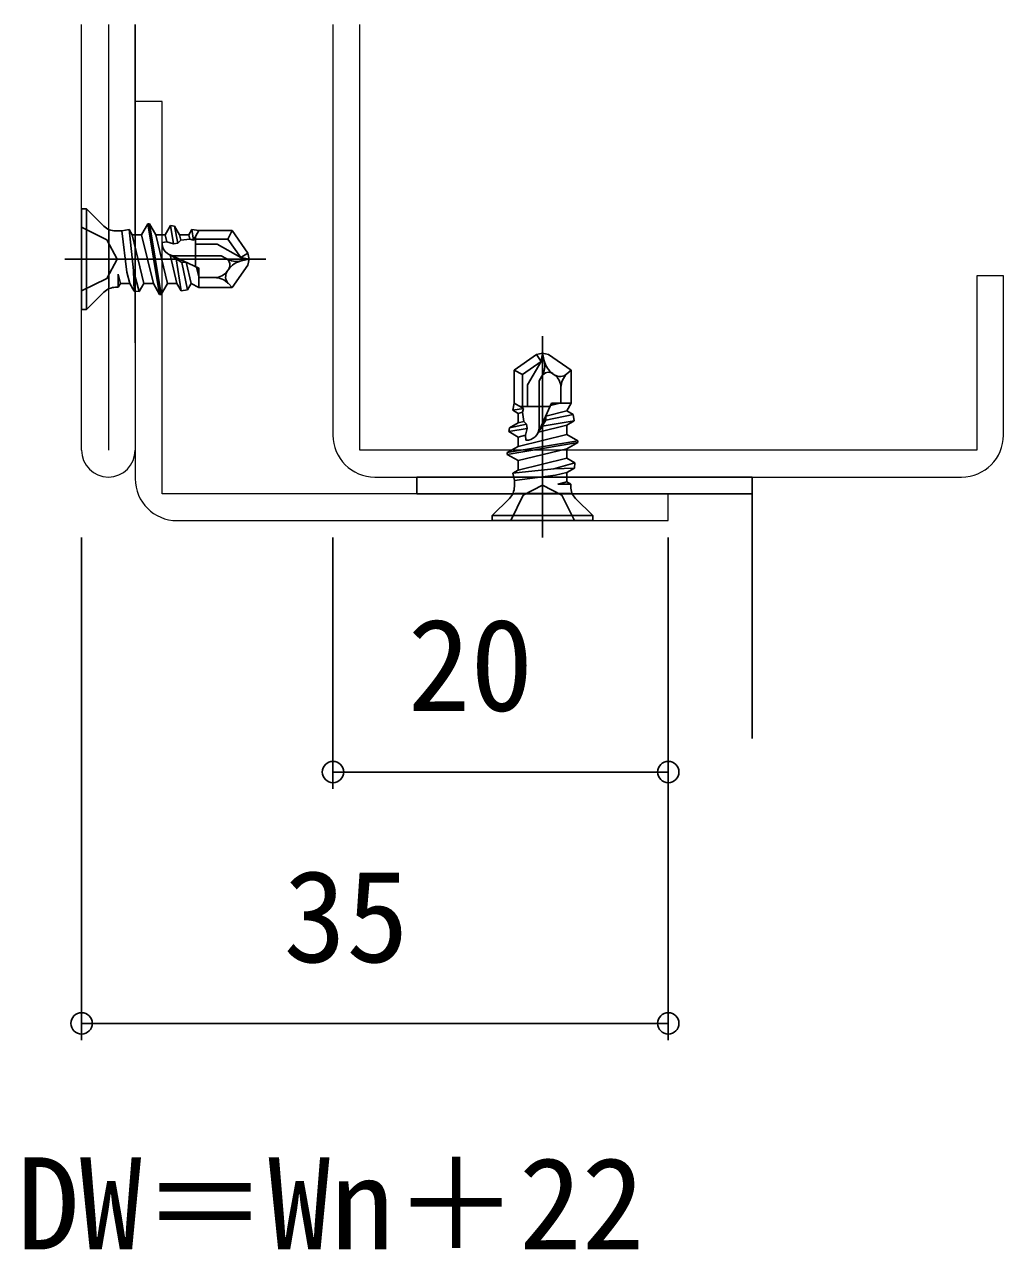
# Model space of a CAD drawing. Units: millimetres, scale not verified. Extents: x -437 to 438, y -281 to 279.
# Drawn here: x 102.4 to 160.8, y -15.4 to 57.7 of the extents above; entities that cross this region are included whole.
import ezdxf
from ezdxf.enums import TextEntityAlignment as Align

# ---------------------------------------------------------------- set-up
doc = ezdxf.new("R2010")
doc.units = ezdxf.units.MM
doc.header["$LTSCALE"] = 2
doc.layers.add('0-2_YKK_11', color=211, linetype='Continuous', lineweight=18)
doc.layers.add('0-3_YKK_11E', color=4, linetype='Continuous', lineweight=18)
for name, color, linetype in [('0-5_YKK_13', 4, 'Continuous'), ('0-7_YKK_D', 6, 'Continuous'), ('0-9_YSS_K', 3, 'Continuous')]:
    doc.layers.add(name, color=color, linetype=linetype)
doc.styles.add('ＭＳ ゴシック', font='')
doc.styles.get('ＭＳ ゴシック').set_extended_font_data('MS Gothic')

msp = doc.modelspace()

# ---------------------------------------------------------------- linework, layer by layer
at = {"layer": '0-2_YKK_11'}
for p, q in [((105.757, 32.282), (105.757, 57.682)), ((107.357, 57.682), (107.357, 32.282)), ((108.957, 57.682), (108.957, 32.282))]:
    msp.add_line(p, q, dxfattribs=at)
msp.add_lwpolyline([(111.457, 28.082), (140.757, 28.082), (140.757, 29.682), (110.557, 29.682), (110.557, 53.082), (108.957, 53.082), (108.957, 30.582)], dxfattribs=at)
for centre, radius, start, end in [((107.357, 32.282), 1.6, 180, 0), ((111.457, 30.582), 2.5, 180.00001, 269.99999)]:
    msp.add_arc(centre, radius, start, end, dxfattribs=at)
at = {"layer": '0-3_YKK_11E'}
for p, q in [((120.757, 57.682), (120.757, 33.182)), ((123.257, 30.682), (158.257, 30.682))]:
    msp.add_line(p, q, dxfattribs=at)
msp.add_lwpolyline([(160.757, 33.182), (160.757, 42.682), (159.157, 42.682), (159.157, 32.282), (122.357, 32.282), (122.357, 57.682)], dxfattribs=at)
for centre, start, end in [((123.257, 33.182), 180, 270), ((158.257, 33.182), 270, 0)]:
    msp.add_arc(centre, 2.5, start, end, dxfattribs=at)
at = {"layer": '0-5_YKK_13'}
for p, q in [((108.957, 38.682), (108.957, 57.682)), ((105.757, 40.682), (105.757, 46.682)), ((106.057, 46.682), (105.757, 46.682)), ((106.057, 40.682), (106.057, 46.682)), ((107.084, 45.655), (106.057, 46.682)), ((105.757, 45.582), (107.271, 44.827)), ((107.377, 45.362), (107.377, 42.002)), ((107.791, 45.362), (108.158, 45.362)), ((108.588, 45.457), (108.158, 45.362)), ((108.466, 42.907), (108.158, 45.362)), ((108.588, 45.457), (108.776, 45.132)), ((108.848, 43), (108.588, 45.457)), ((109.71, 45.782), (109.335, 45.132)), ((109.71, 45.782), (110.415, 41.582)), ((109.81, 45.782), (109.71, 45.782)), ((110.515, 41.582), (109.81, 45.782)), ((109.81, 45.782), (110.186, 45.132)), ((111.067, 45.689), (110.745, 45.132)), ((111.298, 45.647), (111.067, 45.689)), ((111.067, 45.689), (111.246, 44.597)), ((111.298, 45.647), (111.596, 45.132)), ((111.507, 44.645), (111.298, 45.647)), ((112.343, 45.457), (112.155, 45.132)), ((112.343, 45.457), (112.437, 44.818)), ((112.757, 45.382), (114.739, 45.382)), ((114.479, 44.882), (114.739, 45.382)), ((115.677, 44.043), (114.739, 45.382)), ((107.271, 44.827), (107.88, 43.682)), ((109.481, 42.232), (108.776, 45.132)), ((109.335, 45.132), (108.776, 45.132)), ((110.04, 42.232), (109.335, 45.132)), ((110.891, 42.232), (110.186, 45.132)), ((110.745, 45.132), (110.186, 45.132)), ((110.849, 44.705), (110.745, 45.132)), ((112.155, 45.132), (111.596, 45.132)), ((111.675, 44.805), (111.596, 45.132)), ((112.219, 44.871), (112.155, 45.132)), ((112.557, 43.234), (112.557, 45.029)), ((114.479, 44.882), (112.557, 44.882)), ((115.257, 43.771), (114.479, 44.882)), ((111.45, 42.232), (111.037, 43.931)), ((114.093, 43.882), (111.307, 43.882)), ((113.852, 44.582), (112.557, 44.582)), ((115.257, 43.771), (113.852, 44.582)), ((114.381, 43.716), (114.093, 43.882)), ((115.677, 44.043), (115.257, 43.771)), ((115.757, 43.682), (115.677, 44.043)), ((104.757, 43.682), (116.757, 43.682)), ((111.392, 43.701), (111.705, 41.791)), ((112.086, 41.86), (111.748, 43.483)), ((112.301, 42.232), (111.995, 43.492)), ((112.757, 42.657), (112.624, 43.203)), ((112.757, 41.982), (112.757, 43.142)), ((114.739, 41.982), (115.677, 43.321)), ((115.257, 43.771), (115.757, 43.682)), ((115.284, 43.577), (115.757, 43.682)), ((115.677, 43.321), (115.757, 43.682)), ((108.071, 42.232), (107.938, 42.778)), ((107.938, 42.002), (107.938, 42.778)), ((108.63, 42.232), (108.466, 42.907)), ((112.723, 42.888), (112.757, 42.657)), ((113.696, 42.582), (112.757, 42.582)), ((114.462, 42.981), (114.524, 43.07)), ((107.084, 41.709), (106.057, 40.682)), ((107.791, 42.002), (107.938, 42.002)), ((107.938, 42.002), (108.071, 42.232)), ((108.071, 42.232), (108.63, 42.232)), ((108.895, 41.774), (108.63, 42.232)), ((108.895, 41.774), (109.204, 41.753)), ((109.204, 41.753), (109.481, 42.232)), ((109.481, 42.232), (110.04, 42.232)), ((110.415, 41.582), (110.04, 42.232)), ((110.515, 41.582), (110.891, 42.232)), ((110.891, 42.232), (111.45, 42.232)), ((111.705, 41.791), (111.45, 42.232)), ((111.705, 41.791), (112.086, 41.86)), ((112.086, 41.86), (112.301, 42.232)), ((112.301, 42.232), (112.757, 41.982)), ((112.757, 41.982), (114.739, 41.982)), ((114.514, 42.225), (114.739, 41.982)), ((110.415, 41.582), (110.515, 41.582)), ((105.757, 40.682), (106.057, 40.682)), ((133.257, 27.082), (133.257, 39.082)), ((133.257, 38.082), (132.896, 38.002)), ((133.168, 37.582), (133.257, 38.082)), ((133.362, 37.609), (133.257, 38.082)), ((133.618, 38.002), (133.257, 38.082)), ((132.896, 38.002), (131.557, 37.064)), ((133.168, 37.582), (132.057, 36.804)), ((133.168, 37.582), (132.357, 36.177)), ((132.896, 38.002), (133.168, 37.582)), ((134.957, 37.064), (133.618, 38.002)), ((132.057, 36.804), (131.557, 37.064)), ((131.557, 35.082), (131.557, 37.064)), ((132.057, 36.804), (132.057, 34.882)), ((133.223, 36.706), (133.057, 36.419)), ((133.958, 36.787), (133.869, 36.849)), ((134.714, 36.839), (134.957, 37.064)), ((134.957, 35.082), (134.957, 37.064)), ((132.357, 36.177), (132.357, 34.882)), ((133.057, 36.419), (133.057, 33.632)), ((134.357, 36.021), (134.357, 35.082)), ((131.482, 34.668), (132.121, 34.763)), ((131.482, 34.668), (131.807, 34.48)), ((132.068, 34.544), (131.807, 34.48)), ((131.807, 34.48), (131.807, 33.921)), ((133.705, 34.882), (131.91, 34.882)), ((134.707, 34.626), (133.447, 34.32)), ((135.079, 34.411), (133.456, 34.074)), ((134.282, 35.082), (133.736, 34.949)), ((134.957, 35.082), (133.797, 35.082)), ((134.051, 35.048), (134.282, 35.082)), ((134.707, 34.626), (134.957, 35.082)), ((135.079, 34.411), (134.707, 34.626)), ((135.148, 34.03), (135.079, 34.411)), ((131.292, 33.624), (131.25, 33.392)), ((131.292, 33.624), (131.807, 33.921)), ((132.294, 33.832), (131.292, 33.624)), ((132.134, 34), (131.807, 33.921)), ((134.707, 33.775), (133.008, 33.363)), ((133.238, 33.718), (135.148, 34.03)), ((135.148, 34.03), (134.707, 33.775)), ((134.707, 33.216), (134.707, 33.775)), ((131.25, 33.392), (132.342, 33.571)), ((131.25, 33.392), (131.807, 33.07)), ((134.707, 33.216), (131.807, 32.511)), ((132.234, 33.174), (131.807, 33.07)), ((131.807, 33.07), (131.807, 32.511)), ((135.357, 32.841), (134.707, 33.216)), ((135.357, 32.841), (131.157, 32.136)), ((131.157, 32.036), (135.357, 32.741)), ((131.157, 32.136), (131.807, 32.511)), ((134.707, 32.365), (131.807, 31.66)), ((135.357, 32.741), (134.707, 32.365)), ((134.707, 31.806), (134.707, 32.365)), ((135.357, 32.741), (135.357, 32.841)), ((131.157, 32.136), (131.157, 32.036)), ((131.157, 32.036), (131.807, 31.66)), ((134.707, 31.806), (131.807, 31.101)), ((131.807, 31.66), (131.807, 31.101)), ((135.186, 31.529), (134.707, 31.806)), ((135.165, 31.22), (135.186, 31.529)), ((133.939, 31.174), (131.482, 30.913)), ((131.482, 30.913), (131.807, 31.101)), ((131.482, 30.913), (131.577, 30.483)), ((134.032, 30.791), (131.577, 30.483)), ((134.707, 30.955), (134.032, 30.791)), ((135.165, 31.22), (134.707, 30.955)), ((134.707, 30.396), (134.707, 30.955)), ((131.577, 30.116), (131.577, 30.483)), ((132.112, 29.596), (133.257, 30.205)), ((134.707, 30.396), (134.161, 30.263)), ((134.937, 30.263), (134.161, 30.263)), ((134.937, 30.263), (134.707, 30.396)), ((134.937, 30.116), (134.937, 30.263)), ((131.284, 29.409), (130.257, 28.382)), ((131.357, 28.082), (132.112, 29.596)), ((131.577, 29.702), (134.937, 29.702)), ((135.23, 29.409), (136.257, 28.382)), ((136.257, 28.382), (130.257, 28.382)), ((130.257, 28.382), (130.257, 28.082)), ((136.257, 28.082), (130.257, 28.082)), ((136.257, 28.082), (136.257, 28.382))]:
    msp.add_line(p, q, dxfattribs=at)
for points in [[(112.343, 45.457), (112.757, 45.382), (112.437, 44.818), (112.219, 44.871), (111.675, 44.805), (111.507, 44.645), (111.246, 44.597), (110.849, 44.705), (110.558, 44.669)], [(110.994, 43.95), (112.757, 43.142), (112.723, 42.888), (112.624, 43.203)], [(111.995, 43.492), (111.748, 43.483), (111.392, 43.701), (111.037, 43.931)], [(105.757, 41.782), (107.271, 42.537), (107.88, 43.682)], [(108.895, 41.774), (108.848, 43), (109.204, 41.753)], [(131.482, 34.668), (131.557, 35.082), (132.121, 34.763), (132.068, 34.544), (132.134, 34), (132.294, 33.832), (132.342, 33.571), (132.234, 33.174), (132.27, 32.883)], [(132.989, 33.319), (133.797, 35.082), (134.051, 35.048), (133.736, 34.949)], [(133.447, 34.32), (133.456, 34.074), (133.238, 33.718), (133.008, 33.363)], [(135.165, 31.22), (133.939, 31.174), (135.186, 31.529)], [(135.157, 28.082), (134.402, 29.596), (133.257, 30.205)]]:
    msp.add_lwpolyline(points, dxfattribs=at)
msp.add_lwpolyline([(125.757, 30.682), (125.757, 29.682), (145.757, 29.682), (145.757, 30.682)], close=True, dxfattribs=at)
for centre, radius, start, end in [((107.791, 46.362), 1, 225, 270), ((111.307, 44.632), 0.75, 177.14861, 270), ((114.156, 43.327), 0.449, 325, 60), ((115.011, 44.808), 1.26, 240, 282.5), ((115.557, 42.347), 1.26, 102.5, 145), ((113.696, 43.517), 0.935, 270, 325), ((113.696, 41.467), 1.115, 42.84567, 90), ((114.955, 42.635), 0.603, 145, 222.84567), ((107.791, 41.002), 1, 90, 135), ((132.131, 37.336), 1.26, 330, 12.5), ((134.592, 37.882), 1.26, 192.5, 235), ((133.612, 36.481), 0.449, 55, 150), ((134.304, 37.281), 0.603, 235, 312.84567), ((133.422, 36.021), 0.935, 0, 55), ((135.472, 36.021), 1.115, 132.84567, 180), ((132.307, 33.632), 0.75, 267.14861, 0), ((130.577, 30.116), 1, 315, 0), ((135.937, 30.116), 1, 180, 225)]:
    msp.add_arc(centre, radius, start, end, dxfattribs=at)
at = {"layer": '0-7_YKK_D'}
for p, q in [((105.757, 27.082), (105.757, -2.918)), ((120.757, 27.082), (120.757, 12.082)), ((140.757, 27.082), (140.757, 12.082)), ((140.757, 27.082), (140.757, -2.918)), ((140.757, 13.082), (120.757, 13.082)), ((140.757, -1.918), (105.757, -1.918))]:
    msp.add_line(p, q, dxfattribs=at)
for centre in [(120.757, 13.082), (140.757, 13.082), (105.757, -1.918), (140.757, -1.918)]:
    msp.add_circle(centre, 0.637, dxfattribs=at)
at = {"layer": '0-9_YSS_K'}
msp.add_line((145.757, 30.682), (145.757, 15.082), dxfattribs=at)

# ---------------------------------------------------------------- texts
at = {"layer": '0-7_YKK_D', "style": 'ＭＳ ゴシック'}
for s, p in [('20', (125.217, 15.082)), ('35', (117.802, 0.082)), ('DW＝Wn＋22', (101.89, -17.057))]:
    msp.add_text(s, height=5.499, dxfattribs=at).set_placement(p, align=Align.BOTTOM_LEFT)

doc.saveas('drawing.dxf')
